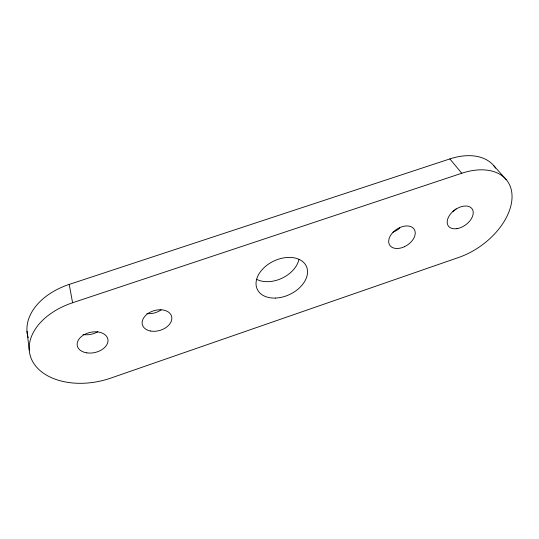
<?xml version="1.0" encoding="UTF-8"?>
<svg xmlns="http://www.w3.org/2000/svg" width="539" height="539" viewBox="0 0 539 539"><rect width="100%" height="100%" fill="white"/><g stroke="black" fill="none" stroke-linecap="round" stroke-linejoin="round"><path stroke-width="0.81" d="M392.924 232.194L394.366 231.615A14.277 9.561 -33.4 0 0 399.83 227.936M72.597 302.75L461.782 173.248A58.663 36.975 -36 0 1 512.03 197.752A58.663 36.975 -36 0 1 458.844 257.399L110.63 378.156A62.672 41.483 -12.3 0 1 32.192 360.645A62.672 41.483 -12.3 0 1 72.597 302.75L69.221 284.403L449.843 158.924A57.404 37.103 -36.5 0 1 495.584 168.128M493.825 165.742L506.343 179.75M449.843 158.924L461.782 173.248M27.004 331.249L29.274 350.155M28.271 337.778A61.244 41.516 -11.8 0 1 69.221 284.403M456.196 208.856A14.331 9.251 -36.4 0 1 452.645 211.504M97.802 331.687A15.287 10.349 -11.8 0 1 82.945 334.47M161.08 309.851A14.876 10.322 -16 0 1 146.851 313.557M298.916 259.582A26.512 18.542 -25.3 0 1 281.803 278.319A26.512 18.542 -25.3 0 1 256.564 279.29M404.432 246.721L402.384 247.542A14.593 9.527 -33.1 0 1 388.673 241.742A14.593 9.527 -33.1 0 1 401.582 226.879L403.691 226.299A14.593 9.527 -33.1 0 1 415.239 232.727A14.593 9.527 -33.1 0 1 404.432 246.721M150.704 331.047A15.22 10.308 -16.4 0 0 171.813 317.336A15.22 10.308 -16.4 0 0 148.441 313.22A15.22 10.308 -16.4 0 0 150.704 331.047M456.978 228.617A14.647 9.224 -36 0 0 472.764 210.069A14.647 9.224 -36 0 0 450.894 213.538A14.647 9.224 -36 0 0 456.978 228.617M86.819 352.863A15.644 10.342 -12.4 0 0 107.861 339.112A15.644 10.342 -12.4 0 0 83.046 335.352A15.644 10.342 -12.4 0 0 86.819 352.863M275.53 298.067A27.112 18.501 -25.3 0 0 306.55 266.731A27.112 18.501 -25.3 0 0 263.281 268.429A27.112 18.501 -25.3 0 0 275.53 298.067"/></g></svg>
